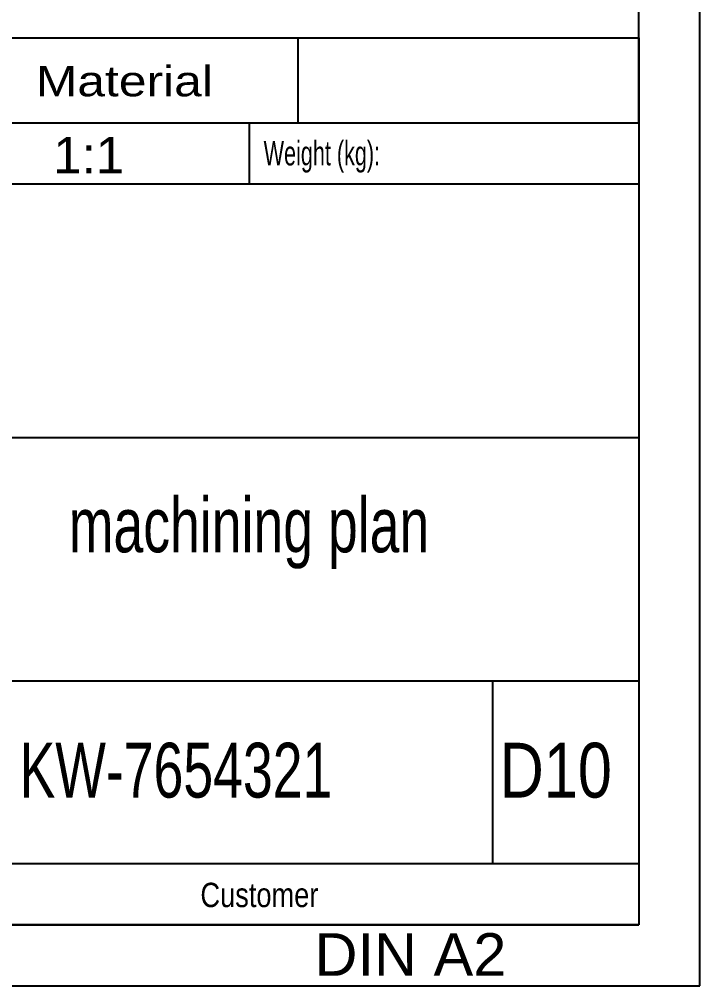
# Model space of a CAD drawing. Header units: millimetres. Extents: x -64 to 12559, y -1885 to 462.
# Drawn here: x 533.1 to 589, y -5 to 74.3 of the extents above; entities that cross this region are included whole.
import ezdxf
from ezdxf.enums import TextEntityAlignment as Align

# ---------------------------------------------------------------- set-up
doc = ezdxf.new("R2010")
doc.units = ezdxf.units.MM
doc.header["$LTSCALE"] = 2
doc.layers.add('5', color=7, linetype='Continuous', lineweight=25)
doc.layers.add('FRAME51', color=7, linetype='Continuous')
doc.styles.add('Arial', font='arial.ttf')
doc.styles.add('S07', font='simplex.shx', dxfattribs={"width": 0.7})
doc.styles.add('SIMPLEX', font='simplex.shx', dxfattribs={"width": 0.8})

# ---------------------------------------------------------------- blocks, each defined once
blk = doc.blocks.new('RAHMEN_RAHM-A2Q')
at = {"layer": '5', "color": 4}
for p in [(584, 65.8), (403, 0)]:
    blk.add_line(p, (584, 0), dxfattribs=at)
at = {"layer": '5', "color": 7, "linetype": 'Continuous'}
blk.add_lwpolyline([(589, -5), (589, 415), (-5, 415), (-5, -5)], close=True, dxfattribs=at)
at = {"layer": '5', "color": 4}
blk.add_lwpolyline([(584, 65.8), (584, 410), (0, 410), (0, 0), (403, 0)], dxfattribs=at)
at = {"layer": 'FRAME51', "style": 'Arial'}
blk.add_text('DIN A2', height=3.5, dxfattribs=at).set_placement((557.371, -4.191))
for tag, p in [('CAD_KDZNR', (1.36, 406.624)), ('KDZNR', (47.61, 406.019)), ('CAD_KDMAT_PROMPT', (1.36, 401.624)), ('KDMAT', (47.61, 401.019))]:
    blk.add_attdef(tag, p, '', height=1.8, dxfattribs=at)
at = {"layer": 'FRAME51', "flags": 1}
for tag, p in [('FILENAME', (492.823, -2.187)), ('KBZ', (504.502, -2.187))]:
    blk.add_attdef(tag, p, '', height=1, dxfattribs=at)
at = {"layer": 'FRAME51', "style": 'SIMPLEX', "width": 0.7}
for tag, p in [('MADR_INIT', (509.63, -3.521)), ('DATUM', (535.127, -3.521))]:
    blk.add_attdef(tag, p, '', height=2.5, dxfattribs=at)
blk = doc.blocks.new('SCHRFELD_WALTER_HEADER_EN')
at = {"layer": 'FRAME51', "color": 4, "linetype": 'Continuous'}
blk.add_line((-178, 72.8), (0, 72.8), dxfattribs=at)
at = {"layer": 'FRAME51', "color": 7, "linetype": 'Continuous'}
blk.add_line((-28, 72.8), (-28, 65.8), dxfattribs=at)
at = {"layer": 'FRAME51'}
for p, q in [((0, 72.8), (0, 0)), ((0, 65.8), (-178, 65.8)), ((-32, 65.8), (-32, 60.8)), ((0, 60.8), (-70, 60.8)), ((-80, 40), (0, 40)), ((-80, 40), (0, 40)), ((0, 20), (-70, 20)), ((-12, 20), (-12, 5)), ((0, 5), (-178, 5)), ((0, 0), (-178, 0))]:
    blk.add_line(p, q, dxfattribs=at)
at = {"layer": 'FRAME51', "color": 5, "linetype": 'Continuous', "style": 'Arial'}
for s, height, width, p, p2 in [('Material', 2.5, 1.169842, (-49.5, 68), (-34.969, 68)), ('Weight (kg):', 2, 0.634797, (-30.8, 62.33), (-21.24, 62.33))]:
    blk.add_text(s, height=height, dxfattribs=dict(at, width=width)).set_placement(p, p2, align=Align.FIT)
at = {"layer": 'FRAME51', "color": 4, "style": 'Arial'}
for tag, height, p in [('MASSTAB', 3, (-45.161, 61.668)), ('GEWICHT', 2.5, (-8.744, 62.139)), ('TECHD', 2, (-32, 23.231))]:
    blk.add_attdef(tag, text='', height=height, dxfattribs=at).set_placement(p, align=Align.CENTER)
for tag, p in [('SCHNEIDST', (-48.224, 55.952)), ('TRAEGERMAT', (-48.082, 48.811)), ('SURFACE', (-48.271, 42.146))]:
    blk.add_attdef(tag, p, '', height=2.5, dxfattribs=at)
at = {"layer": 'FRAME51', "flags": 1}
for tag, p in [('POS_APPROVAL', (-180, 55.4)), ('POS_CUTDATA', (-180, 0))]:
    blk.add_attdef(tag, p, '', height=1, dxfattribs=at)
at = {"layer": 'FRAME51', "style": 'Arial', "width": 0.7}
for tag, p in [('L_AE_NUMMER_4', (-157.75, 42.5)), ('L_AE_VERSION_4', (-174.75, 40)), ('L_AE_DATUM_4', (-136, 40)), ('L_AE_NAME_4', (-123.5, 40)), ('L_AE_TEXT_4', (-157.75, 37.5)), ('L_AE_NUMMER_3', (-157.75, 32.5)), ('L_AE_VERSION_3', (-174.75, 30)), ('L_AE_DATUM_3', (-136, 30)), ('L_AE_NAME_3', (-123.5, 30)), ('L_AE_TEXT_3', (-157.75, 27.5)), ('L_AE_NUMMER_2', (-157.75, 22.5)), ('L_AE_VERSION_2', (-174.75, 20)), ('L_AE_DATUM_2', (-136, 20)), ('L_AE_NAME_2', (-123.5, 20)), ('L_AE_TEXT_2', (-157.75, 17.5)), ('L_AE_NUMMER_1', (-157.75, 12.5)), ('L_AE_VERSION_1', (-174.75, 10)), ('L_AE_DATUM_1', (-136, 10)), ('L_AE_NAME_1', (-123.5, 10)), ('L_AE_TEXT_1', (-157.75, 7.5))]:
    blk.add_attdef(tag, text='', height=1.8, dxfattribs=at).set_placement(p, align=Align.MIDDLE)
at = {"layer": 'FRAME51', "style": 'S07', "width": 0.7}
for tag, p in [('DWG_ERST_DATUM', (-101.676, 36.863)), ('DWG_ERST_INIT', (-80.069, 36.944)), ('AT17', (-102.479, 32.515)), ('AT18', (-80.507, 32.678))]:
    blk.add_attdef(tag, text='', height=1.8, dxfattribs=at).set_placement(p, align=Align.CENTER)
at = {"layer": 'FRAME51', "color": 4, "style": 'Arial'}
for tag, width, p in [('!ALT_WZG_BEZ4', 0.7, (-32, 30.572)), ('MAT_BEZ', 0.7, (-38, 10.438)), ('MAT_BEZ', 0.7, (-38, 10.438)), ('DOKTYPE', 0.8, (-6.818, 10.438))]:
    blk.add_attdef(tag, text='', height=4.5, dxfattribs=dict(at, width=width)).set_placement(p, align=Align.CENTER)
at = {"layer": 'FRAME51', "style": 'Arial'}
for tag, p in [('!ADR1', (-113.618, 12.906)), ('!ADR2', (-113.618, 10.406)), ('!ADR3', (-113.618, 7.906))]:
    blk.add_attdef(tag, p, '', height=1.3, dxfattribs=at)
blk.add_attdef('KUNNR', text='', height=2, dxfattribs=at).set_placement((-98.356, 1.525), align=Align.CENTER)
at = {"layer": 'FRAME51', "color": 4, "style": 'Arial', "width": 0.8}
for tag, p in [('MATNR', (-54.245, 1.586)), ('DTYP_DESC', (-35.993, 1.448))]:
    blk.add_attdef(tag, p, '', height=2, dxfattribs=at)

msp = doc.modelspace()

# ---------------------------------------------------------------- block references
at = {"layer": 'FRAME51'}
msp.add_blockref('RAHMEN_RAHM-A2Q', (0, 0), dxfattribs=at)
ref = msp.add_blockref('SCHRFELD_WALTER_HEADER_EN', (584, 0), dxfattribs=at)
ref.add_attrib('DTYP_DESC', 'Customer', (548.0074, 1.4483), dxfattribs={"color": 4, "height": 2, "style": 'Arial', "width": 0.8})
ref.add_attrib('DOKTYPE', 'D10', dxfattribs={"color": 4, "height": 4.5, "style": 'Arial', "width": 0.8}).set_placement((577.1822, 10.4383), align=Align.CENTER)
ref.add_attrib('MAT_BEZ', 'KW-7654321', dxfattribs={"color": 4, "height": 4.5, "style": 'Arial', "width": 0.7}).set_placement((546, 10.4383), align=Align.CENTER)
ref.add_attrib('!ALT_WZG_BEZ4', 'machining plan', dxfattribs={"color": 4, "height": 4.5, "style": 'Arial', "width": 0.7}).set_placement((552, 30.5716), align=Align.CENTER)
ref.add_attrib('MASSTAB', '1:1', dxfattribs={"color": 4, "height": 3, "style": 'Arial'}).set_placement((538.8387, 61.6678), align=Align.CENTER)
ref.add_attrib('MAT_BEZ', 'KW-7654321', dxfattribs={"color": 4, "height": 4.5, "style": 'Arial', "width": 0.7}).set_placement((546, 10.4383), align=Align.CENTER)

doc.saveas('drawing.dxf')
